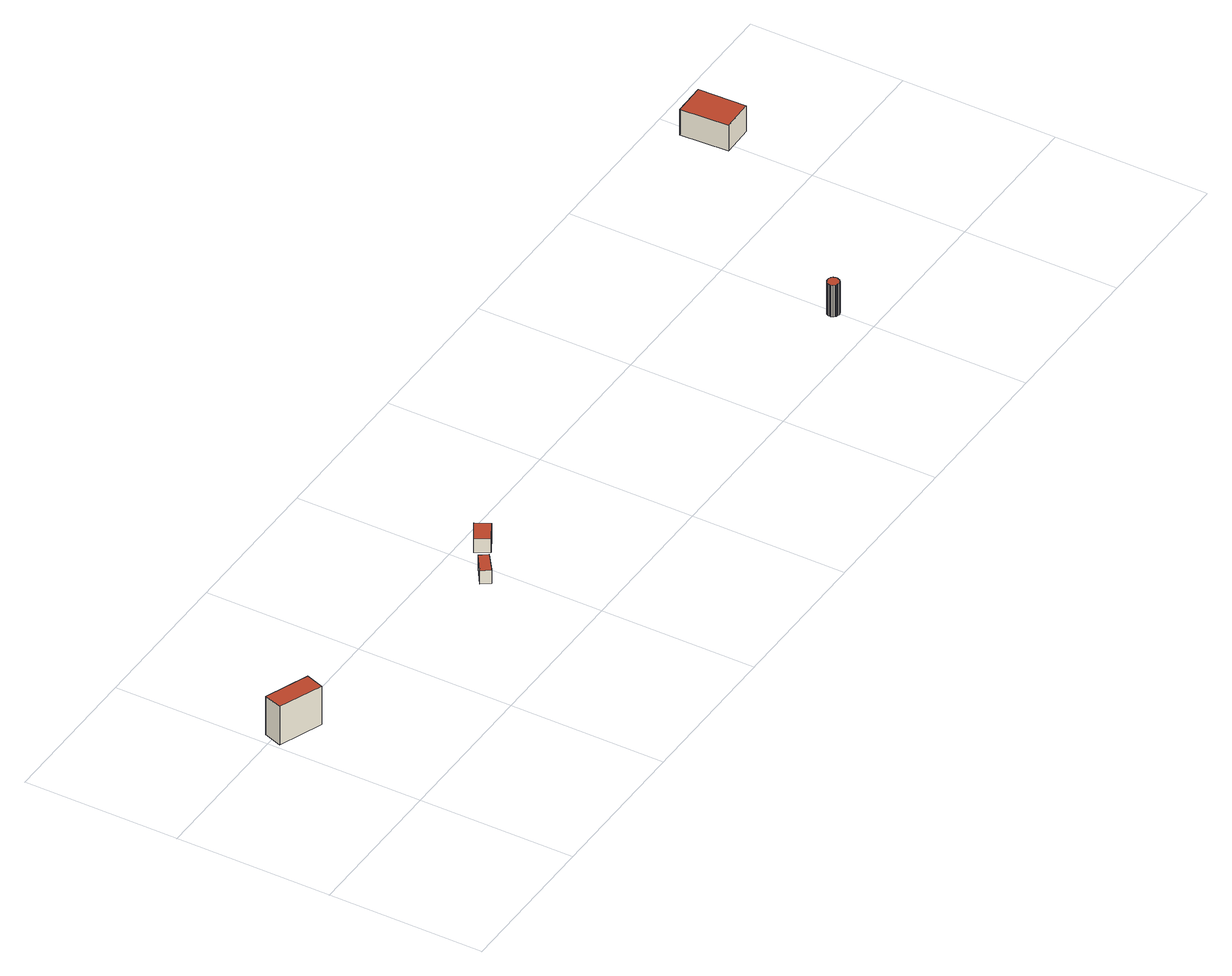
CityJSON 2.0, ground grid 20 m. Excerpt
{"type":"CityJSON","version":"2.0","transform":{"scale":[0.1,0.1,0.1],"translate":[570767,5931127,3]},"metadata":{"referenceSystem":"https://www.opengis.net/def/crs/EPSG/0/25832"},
"CityObjects":{
"building1":{"type":"Building","attributes":{"Grundfläche 2D":"14.532162","Grundhöhe NN":"3.225"},"geometry":[{"type":"Solid","lod":"3","boundaries":[[[[0,1,2,3]],[[4,5,3,2]],[[5,6,0,3]],[[6,7,1,0]],[[7,4,2,1]],[[7,6,5,4]]]],"semantics":{"surfaces":[{"type":"RoofSurface"},{"type":"WallSurface"},{"type":"GroundSurface"}],"values":[[0,1,1,1,1,2]]}}]},
"building2":{"type":"Building","attributes":{"Grundfläche 2D":"3.713939","Grundhöhe NN":"6.784"},"geometry":[{"type":"Solid","lod":"3","boundaries":[[[[8,9,10,11]],[[12,13,11,10]],[[13,14,8,11]],[[14,15,9,8]],[[15,12,10,9]],[[15,14,13,12]]]],"semantics":{"surfaces":[{"type":"RoofSurface"},{"type":"WallSurface"},{"type":"GroundSurface"}],"values":[[0,1,1,1,1,2]]}}]},
"building3":{"type":"Building","attributes":{"Grundfläche 2D":"5.794850","Grundhöhe NN":"7.035"},"geometry":[{"type":"Solid","lod":"3","boundaries":[[[[16,17,18,19]],[[20,21,19,18]],[[21,22,16,19]],[[22,23,17,16]],[[23,20,18,17]],[[23,22,21,20]]]],"semantics":{"surfaces":[{"type":"RoofSurface"},{"type":"WallSurface"},{"type":"GroundSurface"}],"values":[[0,1,1,1,1,2]]}}]},
"building4":{"type":"Building","attributes":{"Grundfläche 2D":"1.743587","Grundhöhe NN":"8.683"},"geometry":[{"type":"Solid","lod":"3","boundaries":[[[[24,25,26,27,28,29,30,31,32,33,34,35,36,37,38,39,40,41,42,43,44,45,46,47,48,49,50,51,52,53,54,55,56,57,58,59,60,61,62,63,64,65,66]],[[67,68,29,28]],[[68,69,30,29]],[[70,67,28,27]],[[71,72,26,25]],[[72,70,27,26]],[[69,73,31,30]],[[73,74,32,31]],[[74,75,33,32]],[[75,76,34,33]],[[76,77,35,34]],[[77,78,36,35]],[[78,79,37,36]],[[79,80,38,37]],[[80,81,39,38]],[[81,82,40,39]],[[82,83,41,40]],[[83,84,42,41]],[[84,85,43,42]],[[85,86,44,43]],[[86,87,45,44]],[[87,88,46,45]],[[88,89,47,46]],[[89,90,48,47]],[[90,91,49,48]],[[91,92,50,49]],[[92,93,51,50]],[[93,94,52,51]],[[94,95,53,52]],[[95,96,54,53]],[[96,97,55,54]],[[97,98,56,55]],[[98,99,57,56]],[[99,100,58,57]],[[100,101,59,58]],[[101,102,60,59]],[[102,103,61,60]],[[103,104,62,61]],[[104,105,63,62]],[[105,106,64,63]],[[106,107,65,64]],[[107,108,66,65]],[[108,109,24,66]],[[109,71,25,24]],[[106,105,104,103,102,101,100,99,98,97,96,95,94,93,92,91,90,89,88,87,86,85,84,83,82,81,80,79,78,77,76,75,74,73,69,68,67,70,72,71,109,108,107]]]],"semantics":{"surfaces":[{"type":"RoofSurface"},{"type":"WallSurface"},{"type":"GroundSurface"}],"values":[[0,1,1,1,1,1,1,1,1,1,1,1,1,1,1,1,1,1,1,1,1,1,1,1,1,1,1,1,1,1,1,1,1,1,1,1,1,1,1,1,1,1,1,1,2]]}}]},
"building5":{"type":"Building","attributes":{"Grundfläche 2D":"25.547480","Grundhöhe NN":"5.797"},"geometry":[{"type":"Solid","lod":"3","boundaries":[[[[110,111,112,113]],[[114,115,113,112]],[[115,116,110,113]],[[116,117,111,110]],[[117,114,112,111]],[[117,116,115,114]]]],"semantics":{"surfaces":[{"type":"RoofSurface"},{"type":"WallSurface"},{"type":"GroundSurface"}],"values":[[0,1,1,1,1,2]]}}]}
},
"vertices":[
[62,166,57],[70,189,57],[14,211,57],[6,188,57],[14,211,2],[6,188,2],[62,166,2],[70,189,2],
[333,120,57],[341,109,57],[364,126,57],[357,136,57],[364,126,38],[357,136,38],[333,120,38],[341,109,38],
[402,169,59],[377,154,59],[387,137,59],[412,151,59],[387,137,40],[412,151,40],[402,169,40],[377,154,40],
[941,9,102],[942,10,102],[943,10,102],[944,11,102],[945,12,102],[946,13,102],[946,14,102],[947,15,102],[947,16,102],[947,17,102],[947,18,102],[947,19,102],[946,20,102],[946,21,102],[945,22,102],[944,22,102],[944,23,102],[943,23,102],[942,24,102],[941,24,102],[940,24,102],[939,24,102],[938,24,102],[937,24,102],[936,23,102],[935,23,102],[934,22,102],[933,21,102],[933,20,102],[932,19,102],[932,18,102],[932,17,102],[932,16,102],[932,15,102],[933,14,102],[933,13,102],[934,12,102],[935,11,102],[936,10,102],[937,10,102],[938,10,102],[939,9,102],[940,9,102],[945,12,57],[946,13,57],[946,14,57],[944,11,57],[942,10,57],[943,10,57],[947,15,57],[947,16,57],[947,17,57],[947,18,57],[947,19,57],[946,20,57],[946,21,57],[945,22,57],[944,22,57],[944,23,57],[943,23,57],[942,24,57],[941,24,57],[940,24,57],[939,24,57],[938,24,57],[937,24,57],[936,23,57],[935,23,57],[934,22,57],[933,21,57],[933,20,57],[932,19,57],[932,18,57],[932,17,57],[932,16,57],[932,15,57],[933,14,57],[933,13,57],[934,12,57],[935,11,57],[936,10,57],[937,10,57],[938,10,57],[939,9,57],[940,9,57],[941,9,57],
[1162,287,65],[1203,288,65],[1201,350,65],[1159,349,65],[1201,350,28],[1159,349,28],[1162,287,28],[1203,288,28]
]}
